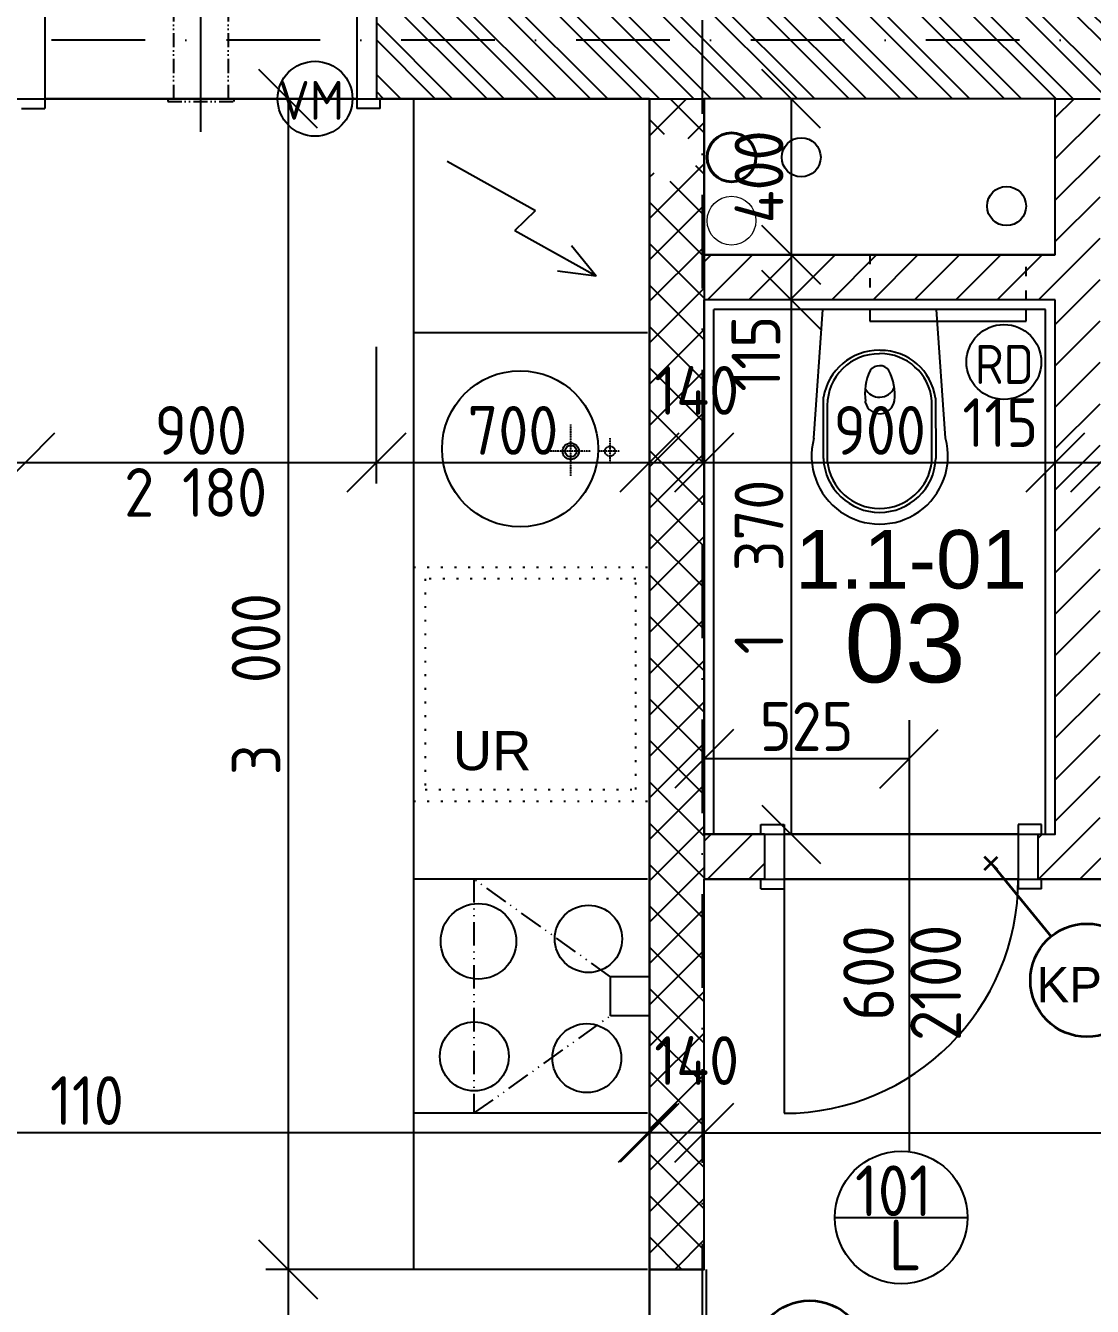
# Model space of a CAD drawing. Extents: x 4511820 to 5180432, y -1526536 to -944957.
# Drawn here: x 5030372 to 5033106, y -1328570 to -1325288 of the extents above; entities that cross this region are included whole.
import ezdxf

# ---------------------------------------------------------------- set-up
doc = ezdxf.new("R2010")
doc.units = 0
doc.header["$MEASUREMENT"] = 0
for name, pattern in [('ACAD_ISO03W100', [30, 12, -18]), ('ACAD_ISO07W100', [3.5, 0.5, -3]), ('ACAD_ISO12W100', [22, 12, -3, 0.5, -3, 0.5, -3]), ('BODKOCIARKOVANA_3', [5.6, 3, -1.3, 0, -1.3]), ('DASHED', [0.75, 0.5, -0.25])]:
    doc.linetypes.add(name, pattern=pattern)
doc.layers.get('0').update_dxf_attribs({"linetype": 'CONTINUOUS'})
doc.layers.get('Defpoints').update_dxf_attribs({"color": 61, "linetype": 'CONTINUOUS'})
for name, color, linetype in [('DVERE', 45, 'CONTINUOUS'), ('KÓTY', 4, 'CONTINUOUS'), ('MÚRY', 1, 'CONTINUOUS'), ('osi', 253, 'CONTINUOUS'), ('Plochy', 41, 'CONTINUOUS'), ('POPIS', 7, 'CONTINUOUS'), ('TENKÁ', 7, 'CONTINUOUS'), ('tzb', 153, 'CONTINUOUS'), ('ZARIADENIE1', 145, 'CONTINUOUS'), ('ZARIADOVACIE', 144, 'CONTINUOUS'), ('zz-vetr', 52, 'CONTINUOUS'), ('ŠRAFY', 82, 'CONTINUOUS')]:
    doc.layers.add(name, color=color, linetype=linetype)
for name, color, linetype, lineweight in [('preklady', 74, 'CONTINUOUS', 35), ('zz-kanal-daždová', 136, 'CONTINUOUS', 40), ('zz-kanal-splaskova', 37, 'CONTINUOUS', 18)]:
    doc.layers.add(name, color=color, linetype=linetype, lineweight=lineweight)
doc.styles.add('ARIAL', font='arial.ttf')
doc.styles.add('STYLE1', font='isocp.shx')
doc.dimstyles.new('STANDARD-50', dxfattribs={"dimtxt": 125, "dimasz": 150, "dimexe": 10, "dimexo": 200, "dimgap": 20, "dimtad": 1, "dimdsep": 46, "dimlunit": 6, "dimtxsty": 'STYLE1', "dimblk1": 'OBLIQUE', "dimblk2": 'OBLIQUE', "dimsah": 1, "dimcen": 2.5, "dimse1": 1, "dimse2": 1, "dimadec": 0, "dimazin": 0, "dimtfac": 1, "dimtmove": 1, "dimatfit": 3, "dimldrblk": 'OBLIQUE', "dimfxl": 1, "dimtolj": 1, "dimtzin": 0, "dimarcsym": 0})

# ---------------------------------------------------------------- blocks, each defined once
blk = doc.blocks.new('_OBLIQUE')
at = {"color": 0, "linetype": 'ByBlock'}
blk.add_line((-0.5, -0.5), (0.5, 0.5), dxfattribs=at)
blk = doc.blocks.new('*D23233')
at = {"layer": 'Defpoints', "color": 0}
for p in [(5032111, -1327067.5), (5032636, -1327067.5), (5032111, -1327166.5)]:
    blk.add_point(p, dxfattribs=at)
at = {"layer": 'KÓTY', "color": 0, "lineweight": -2}
blk.add_line((5032636, -1327166.5), (5032111, -1327166.5), dxfattribs=at)
at = {"layer": 'KÓTY', "color": 0, "linetype": 'ByBlock', "lineweight": -2, "xscale": 150, "yscale": 150, "zscale": 150, "rotation": 180}
blk.add_blockref('_OBLIQUE', (5032111, -1327166.5), dxfattribs=at)
at = {"layer": 'KÓTY', "color": 0, "linetype": 'ByBlock', "lineweight": -2, "xscale": 150, "yscale": 150, "zscale": 150}
blk.add_blockref('_OBLIQUE', (5032636, -1327166.5), dxfattribs=at)
at = {"layer": 'KÓTY', "color": 0, "insert": (5032373.5, -1327084), "char_height": 125, "attachment_point": 5, "style": 'STYLE1'}
blk.add_mtext('\\A1;525', dxfattribs=at)
blk = doc.blocks.new('*D23239')
at = {"layer": 'Defpoints', "color": 0}
for p in [(5032111, -1326082.7), (5033011, -1326082.7), (5033011, -1326407.5)]:
    blk.add_point(p, dxfattribs=at)
at = {"layer": 'KÓTY', "color": 0, "lineweight": -2}
blk.add_line((5032111, -1326407.5), (5033011, -1326407.5), dxfattribs=at)
at = {"layer": 'KÓTY', "color": 0, "linetype": 'ByBlock', "lineweight": -2, "xscale": 150, "yscale": 150, "zscale": 150, "rotation": 180}
blk.add_blockref('_OBLIQUE', (5032111, -1326407.5), dxfattribs=at)
at = {"layer": 'KÓTY', "color": 0, "linetype": 'ByBlock', "lineweight": -2, "xscale": 150, "yscale": 150, "zscale": 150}
blk.add_blockref('_OBLIQUE', (5033011, -1326407.5), dxfattribs=at)
at = {"layer": 'KÓTY', "color": 0, "insert": (5032561, -1326325), "char_height": 125, "attachment_point": 5, "style": 'STYLE1'}
blk.add_mtext('\\A1;900', dxfattribs=at)
blk = doc.blocks.new('*D23240')
at = {"layer": 'Defpoints', "color": 0}
for p in [(5033126, -1326407.5), (5035416, -1326407.5), (5035416, -1326407.5)]:
    blk.add_point(p, dxfattribs=at)
at = {"layer": 'KÓTY', "color": 0, "lineweight": -2}
blk.add_line((5033126, -1326407.5), (5035416, -1326407.5), dxfattribs=at)
at = {"layer": 'KÓTY', "color": 0, "linetype": 'ByBlock', "lineweight": -2, "xscale": 150, "yscale": 150, "zscale": 150, "rotation": 180}
blk.add_blockref('_OBLIQUE', (5033126, -1326407.5), dxfattribs=at)
at = {"layer": 'KÓTY', "color": 0, "linetype": 'ByBlock', "lineweight": -2, "xscale": 150, "yscale": 150, "zscale": 150}
blk.add_blockref('_OBLIQUE', (5035416, -1326407.5), dxfattribs=at)
at = {"layer": 'KÓTY', "color": 0, "insert": (5034271, -1326325), "char_height": 125, "attachment_point": 5, "style": 'STYLE1'}
blk.add_mtext('\\A1;2ﾠ290', dxfattribs=at)
blk = doc.blocks.new('*D23241')
at = {"layer": 'Defpoints', "color": 0}
for p in [(5033011, -1326407.5), (5033126, -1326407.5), (5033126, -1326407.5)]:
    blk.add_point(p, dxfattribs=at)
at = {"layer": 'KÓTY', "color": 0, "lineweight": -2}
blk.add_line((5033011, -1326407.5), (5033126, -1326407.5), dxfattribs=at)
at = {"layer": 'KÓTY', "color": 0, "linetype": 'ByBlock', "lineweight": -2, "xscale": 150, "yscale": 150, "zscale": 150, "rotation": 180}
blk.add_blockref('_OBLIQUE', (5033011, -1326407.5), dxfattribs=at)
at = {"layer": 'KÓTY', "color": 0, "linetype": 'ByBlock', "lineweight": -2, "xscale": 150, "yscale": 150, "zscale": 150}
blk.add_blockref('_OBLIQUE', (5033126, -1326407.5), dxfattribs=at)
at = {"layer": 'KÓTY', "color": 0, "insert": (5032870, -1326305), "char_height": 125, "attachment_point": 5, "style": 'STYLE1'}
blk.add_mtext('\\A1;115', dxfattribs=at)
blk = doc.blocks.new('*D23244')
at = {"layer": 'Defpoints', "color": 0}
for p in [(5031971, -1325475.2), (5031045, -1328475.2), (5031971, -1328475.2)]:
    blk.add_point(p, dxfattribs=at)
at = {"layer": 'KÓTY', "color": 0, "lineweight": -2}
blk.add_line((5031045, -1325475.2), (5031045, -1328475.2), dxfattribs=at)
at = {"layer": 'KÓTY', "color": 0, "linetype": 'ByBlock', "lineweight": -2, "xscale": 150, "yscale": 150, "zscale": 150}
for p, rotation in [((5031045, -1325475.2), 90), ((5031045, -1328475.2), 270)]:
    blk.add_blockref('_OBLIQUE', p, dxfattribs=dict(at, rotation=rotation))
at = {"layer": 'KÓTY', "color": 0, "insert": (5030962.5, -1326975.2), "char_height": 125, "attachment_point": 5, "rotation": 90, "style": 'STYLE1'}
blk.add_mtext('\\A1;3ﾠ000', dxfattribs=at)
blk = doc.blocks.new('*D23245')
at = {"layer": 'Defpoints', "color": 0}
for p in [(5031971, -1328475.2), (5031045, -1329550.2), (5031971, -1329550.2)]:
    blk.add_point(p, dxfattribs=at)
at = {"layer": 'KÓTY', "color": 0, "lineweight": -2}
blk.add_line((5031045, -1328475.2), (5031045, -1329550.2), dxfattribs=at)
at = {"layer": 'KÓTY', "color": 0, "linetype": 'ByBlock', "lineweight": -2, "xscale": 150, "yscale": 150, "zscale": 150}
for p, rotation in [((5031045, -1328475.2), 90), ((5031045, -1329550.2), 270)]:
    blk.add_blockref('_OBLIQUE', p, dxfattribs=dict(at, rotation=rotation))
at = {"layer": 'KÓTY', "color": 0, "insert": (5030962.5, -1329012.7), "char_height": 125, "attachment_point": 5, "rotation": 90, "style": 'STYLE1'}
blk.add_mtext('\\A1;1ﾠ075', dxfattribs=at)
blk = doc.blocks.new('*D23248')
at = {"layer": 'Defpoints', "color": 0}
for p in [(5031966, -1328475.2), (5028856, -1328565.2), (5031966, -1328992.5)]:
    blk.add_point(p, dxfattribs=at)
at = {"layer": 'KÓTY', "color": 0, "lineweight": -2}
blk.add_line((5028856, -1328992.5), (5031966, -1328992.5), dxfattribs=at)
at = {"layer": 'KÓTY', "color": 0, "linetype": 'ByBlock', "lineweight": -2, "xscale": 150, "yscale": 150, "zscale": 150, "rotation": 180}
blk.add_blockref('_OBLIQUE', (5028856, -1328992.5), dxfattribs=at)
at = {"layer": 'KÓTY', "color": 0, "linetype": 'ByBlock', "lineweight": -2, "xscale": 150, "yscale": 150, "zscale": 150}
blk.add_blockref('_OBLIQUE', (5031966, -1328992.5), dxfattribs=at)
at = {"layer": 'KÓTY', "color": 0, "insert": (5030411, -1328910), "char_height": 125, "attachment_point": 5, "style": 'STYLE1'}
blk.add_mtext('\\A1;3ﾠ110', dxfattribs=at)
blk = doc.blocks.new('*D23249')
at = {"layer": 'Defpoints', "color": 0}
for p in [(5035416, -1328125), (5032111, -1328475.2), (5035416, -1328475.2)]:
    blk.add_point(p, dxfattribs=at)
at = {"layer": 'KÓTY', "color": 0, "lineweight": -2}
blk.add_line((5032111, -1328125), (5035416, -1328125), dxfattribs=at)
at = {"layer": 'KÓTY', "color": 0, "linetype": 'ByBlock', "lineweight": -2, "xscale": 150, "yscale": 150, "zscale": 150, "rotation": 180}
blk.add_blockref('_OBLIQUE', (5032111, -1328125), dxfattribs=at)
at = {"layer": 'KÓTY', "color": 0, "linetype": 'ByBlock', "lineweight": -2, "xscale": 150, "yscale": 150, "zscale": 150}
blk.add_blockref('_OBLIQUE', (5035416, -1328125), dxfattribs=at)
at = {"layer": 'KÓTY', "color": 0, "insert": (5033567.5, -1328028.5), "char_height": 125, "attachment_point": 5, "style": 'STYLE1'}
blk.add_mtext('\\A1;3ﾠ305', dxfattribs=at)
blk = doc.blocks.new('*D23253')
at = {"layer": 'Defpoints', "color": 0}
for p in [(5031971, -1328125), (5031971, -1328475.2), (5032111, -1328475.2)]:
    blk.add_point(p, dxfattribs=at)
at = {"layer": 'KÓTY', "color": 0, "lineweight": -2}
blk.add_line((5032111, -1328125), (5031971, -1328125), dxfattribs=at)
at = {"layer": 'KÓTY', "color": 0, "linetype": 'ByBlock', "lineweight": -2, "xscale": 150, "yscale": 150, "zscale": 150, "rotation": 180}
blk.add_blockref('_OBLIQUE', (5031971, -1328125), dxfattribs=at)
at = {"layer": 'KÓTY', "color": 0, "linetype": 'ByBlock', "lineweight": -2, "xscale": 150, "yscale": 150, "zscale": 150}
blk.add_blockref('_OBLIQUE', (5032111, -1328125), dxfattribs=at)
at = {"layer": 'KÓTY', "color": 0, "insert": (5032091.8, -1327940), "char_height": 125, "attachment_point": 5, "style": 'STYLE1'}
blk.add_mtext('\\A1;140', dxfattribs=at)
blk = doc.blocks.new('*D23254')
at = {"layer": 'Defpoints', "color": 0}
for p in [(5028856, -1328125), (5028856, -1328475.2), (5031966, -1328475.2)]:
    blk.add_point(p, dxfattribs=at)
at = {"layer": 'KÓTY', "color": 0, "lineweight": -2}
blk.add_line((5031966, -1328125), (5028856, -1328125), dxfattribs=at)
at = {"layer": 'KÓTY', "color": 0, "linetype": 'ByBlock', "lineweight": -2, "xscale": 150, "yscale": 150, "zscale": 150, "rotation": 180}
blk.add_blockref('_OBLIQUE', (5028856, -1328125), dxfattribs=at)
at = {"layer": 'KÓTY', "color": 0, "linetype": 'ByBlock', "lineweight": -2, "xscale": 150, "yscale": 150, "zscale": 150}
blk.add_blockref('_OBLIQUE', (5031966, -1328125), dxfattribs=at)
at = {"layer": 'KÓTY', "color": 0, "insert": (5030411, -1328042.5), "char_height": 125, "attachment_point": 5, "style": 'STYLE1'}
blk.add_mtext('\\A1;3ﾠ110', dxfattribs=at)
blk = doc.blocks.new('*D23257')
at = {"layer": 'Defpoints', "color": 0}
for p in [(5032111, -1325875.2), (5032111, -1325990.2), (5032334, -1325990.2)]:
    blk.add_point(p, dxfattribs=at)
at = {"layer": 'KÓTY', "color": 0, "lineweight": -2}
blk.add_line((5032334, -1325875.2), (5032334, -1325990.2), dxfattribs=at)
at = {"layer": 'KÓTY', "color": 0, "linetype": 'ByBlock', "lineweight": -2, "xscale": 150, "yscale": 150, "zscale": 150}
for p, rotation in [((5032334, -1325875.2), 90), ((5032334, -1325990.2), 270)]:
    blk.add_blockref('_OBLIQUE', p, dxfattribs=dict(at, rotation=rotation))
at = {"layer": 'KÓTY', "color": 0, "insert": (5032243.5, -1326128.5), "char_height": 125, "attachment_point": 5, "rotation": 90, "style": 'STYLE1'}
blk.add_mtext('\\A1;115', dxfattribs=at)
blk = doc.blocks.new('*D23258')
at = {"layer": 'Defpoints', "color": 0}
for p in [(5032111, -1325475.2), (5032111, -1325875.2), (5032334, -1325875.2)]:
    blk.add_point(p, dxfattribs=at)
at = {"layer": 'KÓTY', "color": 0, "lineweight": -2}
blk.add_line((5032334, -1325475.2), (5032334, -1325875.2), dxfattribs=at)
at = {"layer": 'KÓTY', "color": 0, "linetype": 'ByBlock', "lineweight": -2, "xscale": 150, "yscale": 150, "zscale": 150}
for p, rotation in [((5032334, -1325475.2), 90), ((5032334, -1325875.2), 270)]:
    blk.add_blockref('_OBLIQUE', p, dxfattribs=dict(at, rotation=rotation))
at = {"layer": 'KÓTY', "color": 0, "insert": (5032251.5, -1325675.2), "char_height": 125, "attachment_point": 5, "rotation": 90, "style": 'STYLE1'}
blk.add_mtext('\\A1;400', dxfattribs=at)
blk = doc.blocks.new('*D23259')
at = {"layer": 'Defpoints', "color": 0}
for p in [(5032111, -1325990.2), (5032111, -1327360.2), (5032334, -1327360.2)]:
    blk.add_point(p, dxfattribs=at)
at = {"layer": 'KÓTY', "color": 0, "lineweight": -2}
blk.add_line((5032334, -1325990.2), (5032334, -1327360.2), dxfattribs=at)
at = {"layer": 'KÓTY', "color": 0, "linetype": 'ByBlock', "lineweight": -2, "xscale": 150, "yscale": 150, "zscale": 150}
for p, rotation in [((5032334, -1325990.2), 90), ((5032334, -1327360.2), 270)]:
    blk.add_blockref('_OBLIQUE', p, dxfattribs=dict(at, rotation=rotation))
at = {"layer": 'KÓTY', "color": 0, "insert": (5032251.5, -1326675.2), "char_height": 125, "attachment_point": 5, "rotation": 90, "style": 'STYLE1'}
blk.add_mtext('\\A1;1ﾠ370', dxfattribs=at)
blk = doc.blocks.new('*D23263')
at = {"layer": 'Defpoints', "color": 0}
for p in [(5030371, -1325325.2), (5028856, -1325475.2), (5030371, -1326407.5)]:
    blk.add_point(p, dxfattribs=at)
at = {"layer": 'KÓTY', "color": 0, "lineweight": -2}
blk.add_line((5028856, -1326407.5), (5030371, -1326407.5), dxfattribs=at)
at = {"layer": 'KÓTY', "color": 0, "linetype": 'ByBlock', "lineweight": -2, "xscale": 150, "yscale": 150, "zscale": 150, "rotation": 180}
blk.add_blockref('_OBLIQUE', (5028856, -1326407.5), dxfattribs=at)
at = {"layer": 'KÓTY', "color": 0, "linetype": 'ByBlock', "lineweight": -2, "xscale": 150, "yscale": 150, "zscale": 150}
blk.add_blockref('_OBLIQUE', (5030371, -1326407.5), dxfattribs=at)
at = {"layer": 'KÓTY', "color": 0, "insert": (5029613.5, -1326325), "char_height": 125, "attachment_point": 5, "style": 'STYLE1'}
blk.add_mtext('\\A1;1ﾠ515', dxfattribs=at)
blk = doc.blocks.new('*D23264')
at = {"layer": 'Defpoints', "color": 0}
for p in [(5030371, -1325325.2), (5031271, -1325325.2), (5031271, -1326407.5)]:
    blk.add_point(p, dxfattribs=at)
at = {"layer": 'KÓTY', "color": 0, "lineweight": -2}
blk.add_line((5030371, -1326407.5), (5031271, -1326407.5), dxfattribs=at)
at = {"layer": 'KÓTY', "color": 0, "linetype": 'ByBlock', "lineweight": -2, "xscale": 150, "yscale": 150, "zscale": 150, "rotation": 180}
blk.add_blockref('_OBLIQUE', (5030371, -1326407.5), dxfattribs=at)
at = {"layer": 'KÓTY', "color": 0, "linetype": 'ByBlock', "lineweight": -2, "xscale": 150, "yscale": 150, "zscale": 150}
blk.add_blockref('_OBLIQUE', (5031271, -1326407.5), dxfattribs=at)
at = {"layer": 'KÓTY', "color": 0, "insert": (5030821, -1326325), "char_height": 125, "attachment_point": 5, "style": 'STYLE1'}
blk.add_mtext('\\A1;900', dxfattribs=at)
blk = doc.blocks.new('*D23265')
at = {"layer": 'Defpoints', "color": 0}
for p in [(5031271, -1325325.2), (5031971, -1325475.2), (5031971, -1326407.5)]:
    blk.add_point(p, dxfattribs=at)
at = {"layer": 'KÓTY', "color": 0, "lineweight": -2}
blk.add_line((5031271, -1326407.5), (5031971, -1326407.5), dxfattribs=at)
at = {"layer": 'KÓTY', "color": 0, "linetype": 'ByBlock', "lineweight": -2, "xscale": 150, "yscale": 150, "zscale": 150, "rotation": 180}
blk.add_blockref('_OBLIQUE', (5031271, -1326407.5), dxfattribs=at)
at = {"layer": 'KÓTY', "color": 0, "linetype": 'ByBlock', "lineweight": -2, "xscale": 150, "yscale": 150, "zscale": 150}
blk.add_blockref('_OBLIQUE', (5031971, -1326407.5), dxfattribs=at)
at = {"layer": 'KÓTY', "color": 0, "insert": (5031621, -1326325), "char_height": 125, "attachment_point": 5, "style": 'STYLE1'}
blk.add_mtext('\\A1;700', dxfattribs=at)
blk = doc.blocks.new('*D23266')
at = {"layer": 'Defpoints', "color": 0}
for p in [(5031971, -1326407.5), (5032111, -1326407.5), (5032111, -1326407.5)]:
    blk.add_point(p, dxfattribs=at)
at = {"layer": 'KÓTY', "color": 0, "lineweight": -2}
blk.add_line((5031971, -1326407.5), (5032111, -1326407.5), dxfattribs=at)
at = {"layer": 'KÓTY', "color": 0, "linetype": 'ByBlock', "lineweight": -2, "xscale": 150, "yscale": 150, "zscale": 150, "rotation": 180}
blk.add_blockref('_OBLIQUE', (5031971, -1326407.5), dxfattribs=at)
at = {"layer": 'KÓTY', "color": 0, "linetype": 'ByBlock', "lineweight": -2, "xscale": 150, "yscale": 150, "zscale": 150}
blk.add_blockref('_OBLIQUE', (5032111, -1326407.5), dxfattribs=at)
at = {"layer": 'KÓTY', "color": 0, "insert": (5032091.8, -1326222.5), "char_height": 125, "attachment_point": 5, "style": 'STYLE1'}
blk.add_mtext('\\A1;140', dxfattribs=at)

msp = doc.modelspace()

# ---------------------------------------------------------------- hatches: boundary and pattern name
at = {"layer": 'ŠRAFY'}
h = msp.add_hatch(dxfattribs=at)
h.set_pattern_fill('ANSI32', color=256, scale=250, angle=90)
h.paths.add_polyline_path([(5035341, -1325175.191), (5035226, -1325175.191), (5033376, -1325175.191), (5033211, -1325175.191), (5031271, -1325175.191), (5031271, -1325475.191), (5031971, -1325475.191), (5032111, -1325475.191), (5033011, -1325475.191), (5033126, -1325475.191), (5035416, -1325475.191), (5035581, -1325475.191), (5036516, -1325475.191), (5036516, -1325175.191), (5036356, -1325175.191), (5036241, -1325175.191)])
at = {"layer": 'ŠRAFY', "ltscale": 0.25}
h = msp.add_hatch(dxfattribs=at)
h.set_pattern_fill('ANSI37', color=256, scale=600, style=0)
h.set_pattern_definition([(45, (-3027222.4, 280820.68), (-53.0330086, 53.0330086), []), (135, (-3027222.4, 280820.68), (-53.0330086, -53.0330086), [])])
h.paths.add_polyline_path([(5031971, -1327725.191), (5031971, -1327825.191), (5031971, -1328475.191), (5032111, -1328475.191), (5032111, -1327475.191), (5032111, -1327360.191), (5032111, -1325990.191), (5032111, -1325875.191), (5032111, -1325475.191), (5031971, -1325475.191), (5031971, -1325607.691, -0.8672954), (5032093.5, -1325625.191, -0.8672954), (5031971, -1325642.691)])
h.paths.add_polyline_path([(5031954.201, -1327815), (5032229.299, -1327815), (5032229.299, -1328065), (5031954.201, -1328065)], flags=9)
h = msp.add_hatch(dxfattribs=at)
h.set_pattern_fill('ANSI31', color=256, scale=600, style=0)
h.set_pattern_definition([(45, (515270.5, 128041), (-53.0330086, 53.0330086), [])])
h.paths.add_polyline_path([(5032111, -1327475.191), (5032266, -1327475.191), (5032266, -1327360.191), (5032111, -1327360.191)])
h.paths.add_polyline_path([(5032111, -1325990.191), (5033011, -1325990.191), (5033011, -1327360.191), (5032966, -1327360.191), (5032966, -1327475.191), (5033716, -1327475.191), (5033716, -1327360.191), (5033126, -1327360.191), (5033126, -1325475.191), (5033011, -1325475.191), (5033011, -1325875.191), (5032111, -1325875.191)])

# ---------------------------------------------------------------- linework, layer by layer
at = {"layer": 'DVERE', "ltscale": 0.25}
for p, q in [((5030821, -1325559.691), (5030821, -1324157.035)), ((5030421, -1325150.191), (5030421, -1325500.191)), ((5031221, -1325150.191), (5031221, -1325500.191)), ((5031221, -1325475.191), (5030421, -1325475.191)), ((5031281, -1325500.191), (5031281, -1325475.191)), ((5030361, -1325500.191), (5030421, -1325500.191)), ((5031281, -1325500.191), (5031221, -1325500.191)), ((5032636, -1327067.535), (5032636, -1328172.191)), ((5032256, -1327335.191), (5032316, -1327335.191)), ((5032256, -1327360.191), (5032256, -1327335.191)), ((5032316, -1327335.191), (5032316, -1327500.191)), ((5032976, -1327335.191), (5032916, -1327335.191)), ((5032916, -1327335.191), (5032916, -1327500.191)), ((5032976, -1327360.191), (5032976, -1327335.191)), ((5032916, -1327360.191), (5032316, -1327360.191)), ((5032256, -1327500.191), (5032256, -1327475.191)), ((5032916, -1327475.191), (5032316, -1327475.191)), ((5032316, -1327475.191), (5032316, -1328075.191)), ((5032976, -1327500.191), (5032976, -1327475.191)), ((5032256, -1327500.191), (5032316, -1327500.191)), ((5032976, -1327500.191), (5032916, -1327500.191)), ((5032446, -1328342.191), (5032786, -1328342.191))]:
    msp.add_line(p, q, dxfattribs=at)
msp.add_circle((5032616, -1328342.191), 170, dxfattribs=at)
msp.add_arc((5032316, -1327475.191), 600, 270, 0, dxfattribs=at)
at = {"layer": 'KÓTY'}
for p, q in [((5031271, -1326460.903), (5031271, -1326110.903)), ((5031380, -1328475.191), (5030987.5, -1328475.191))]:
    msp.add_line(p, q, dxfattribs=at)
at = {"layer": 'MÚRY', "ltscale": 0.25}
for p, q in [((5031271, -1325175.191), (5031271, -1325475.191)), ((5031971, -1328475.191), (5031971, -1325475.191)), ((5033011, -1325475.191), (5032111, -1325475.191)), ((5033011, -1325475.191), (5032111, -1325475.191)), ((5032111, -1325875.191), (5032111, -1325475.191)), ((5033011, -1325875.191), (5033011, -1325475.191)), ((5033011, -1325875.191), (5033011, -1325475.191)), ((5032111, -1325875.191), (5033011, -1325875.191)), ((5032111, -1325875.191), (5033011, -1325875.191)), ((5033011, -1325875.191), (5032111, -1325875.191)), ((5032111, -1327360.191), (5032111, -1325990.191)), ((5033011, -1325990.191), (5032111, -1325990.191)), ((5033011, -1327360.191), (5033011, -1325990.191)), ((5032266, -1327360.191), (5032111, -1327360.191)), ((5032266, -1327360.191), (5032266, -1327475.191)), ((5032966, -1327360.191), (5032966, -1327475.191)), ((5032966, -1327360.191), (5033011, -1327360.191)), ((5032111, -1328475.191), (5032111, -1327475.191)), ((5032266, -1327475.191), (5032111, -1327475.191)), ((5033716, -1327475.191), (5032966, -1327475.191))]:
    msp.add_line(p, q, dxfattribs=at)
at = {"layer": 'MÚRY'}
for p, q in [((5031971, -1325475.191), (5031271, -1325475.191)), ((5032111, -1325475.191), (5032111, -1325875.191)), ((5032111, -1325475.191), (5032111, -1325875.191)), ((5032111, -1328475.191), (5031971, -1328475.191))]:
    msp.add_line(p, q, dxfattribs=at)
at = {"layer": 'osi', "linetype": 'BODKOCIARKOVANA_3', "ltscale": 80}
for p, q in [((5032106, -1310038), (5032106, -1347555.191)), ((5041881, -1325325.191), (4978211, -1325325.191))]:
    msp.add_line(p, q, dxfattribs=at)
at = {"layer": 'Plochy'}
for points in [[(5027621, -1331595.191), (5027621, -1328565.191), (5028856, -1328565.191), (5028856, -1325475.191), (5031971, -1325475.191), (5031971, -1331595.191)], [(5033011, -1325990.191), (5032111, -1325990.191), (5032111, -1327360.191), (5033011, -1327360.191)], [(5032111, -1331595.191), (5032111, -1329550.191), (5031971, -1329550.191), (5031971, -1328475.191), (5032111, -1328475.191), (5032111, -1327475.191), (5035416, -1327475.191), (5035416, -1331595.191), (5033531, -1331595.191), (5033531, -1329710.191), (5034166, -1329710.191), (5034166, -1329595.191), (5033416, -1329595.191), (5033416, -1331595.191)]]:
    msp.add_lwpolyline(points, close=True, dxfattribs=at)
at = {"layer": 'preklady'}
for p, q in [((5032829.765, -1327450.999), (5032862.999, -1327417.765)), ((5032863, -1327451), (5032829.766, -1327417.766)), ((5032846.382, -1327434.382), (5033000.109, -1327622.026))]:
    msp.add_line(p, q, dxfattribs=at)
at = {"layer": 'preklady', "ltscale": 0.25}
for centre in [(5033092, -1327734.191), (5032381.5, -1328700.191)]:
    msp.add_circle(centre, 145, dxfattribs=at)
at = {"layer": 'TENKÁ'}
for p, q in [((5031971, -1325475.191), (5032111, -1325475.191)), ((5033011, -1325475.191), (5033126, -1325475.191)), ((5032111, -1325875.191), (5032111, -1325990.191)), ((5032111, -1327360.191), (5032111, -1327475.191))]:
    msp.add_line(p, q, dxfattribs=at)
at = {"layer": 'TENKÁ', "ltscale": 0.25}
for p, q in [((5032986, -1326015.191), (5032136, -1326015.191)), ((5032136, -1327360.191), (5032136, -1326015.191)), ((5032986, -1327360.191), (5032986, -1326015.191))]:
    msp.add_line(p, q, dxfattribs=at)
at = {"layer": 'TENKÁ', "linetype": 'ACAD_ISO12W100', "ltscale": 10}
for p, q in [((5031971, -1328475.191), (5031971, -1329550.191)), ((5032116, -1328475.191), (5032116, -1329550.191))]:
    msp.add_line(p, q, dxfattribs=at)
at = {"layer": 'tzb', "linetype": 'ACAD_ISO03W100', "ltscale": 2}
for p, q in [((5032536, -1325875.191), (5032536, -1325990.191)), ((5032936, -1325990.191), (5032936, -1325875.191))]:
    msp.add_line(p, q, dxfattribs=at)
at = {"layer": 'tzb'}
for p, q in [((5032536, -1326015.191), (5032536, -1326045.191)), ((5032936, -1326045.191), (5032936, -1326015.191)), ((5032536, -1326045.191), (5032936, -1326045.191))]:
    msp.add_line(p, q, dxfattribs=at)
msp.add_circle((5032879.112, -1326149.623), 96, dxfattribs=at)
at = {"layer": 'ZARIADENIE1', "color": 8, "ltscale": 0.25}
for p, q in [((5031366, -1325475.191), (5031366, -1327280.191)), ((5031966, -1326075.191), (5031366, -1326075.191)), ((5031366, -1327280.191), (5031366, -1328475.191)), ((5031966, -1327475.191), (5031366, -1327475.191)), ((5031966, -1327475.191), (5031366, -1327475.191)), ((5031966, -1327475.191), (5031366, -1327475.191)), ((5031871, -1327825.191), (5031871, -1327725.191)), ((5031971, -1327725.191), (5031871, -1327725.191)), ((5031971, -1327825.191), (5031871, -1327825.191)), ((5031966, -1328075.191), (5031366, -1328075.191)), ((5031966, -1328075.191), (5031366, -1328075.191)), ((5031966, -1328475.191), (5031366, -1328475.191))]:
    msp.add_line(p, q, dxfattribs=at)
at = {"layer": 'ZARIADENIE1', "color": 8}
for p, q in [((5031452.488, -1325635.339), (5031678.814, -1325761.266)), ((5031625.943, -1325813.099), (5031678.814, -1325761.266)), ((5031625.943, -1325813.099), (5031833.918, -1325928.816)), ((5031770.64, -1325851.266), (5031833.918, -1325928.816)), ((5031734.661, -1325915.931), (5031833.918, -1325928.816))]:
    msp.add_line(p, q, dxfattribs=at)
at = {"layer": 'ZARIADENIE1', "color": 8, "linetype": 'DASHED'}
for p, q in [((5031769.231, -1326441.152), (5031769.231, -1326309.699)), ((5031869.654, -1326411.028), (5031869.654, -1326345.301)), ((5031819.896, -1326378.164), (5031710.351, -1326378.164)), ((5031894.301, -1326378.164), (5031842.268, -1326378.164))]:
    msp.add_line(p, q, dxfattribs=at)
at = {"layer": 'ZARIADENIE1', "color": 8, "linetype": 'ACAD_ISO07W100', "ltscale": 10}
for p, q in [((5031366, -1326675.191), (5031966, -1326675.191)), ((5031366, -1327275.191), (5031966, -1327275.191))]:
    msp.add_line(p, q, dxfattribs=at)
at = {"layer": 'ZARIADENIE1', "color": 8, "linetype": 'ACAD_ISO12W100', "ltscale": 5}
for p, q in [((5031871, -1327725.191), (5031521, -1327475.191)), ((5031521, -1327475.191), (5031521, -1328075.191)), ((5031521, -1328075.191), (5031871, -1327825.191))]:
    msp.add_line(p, q, dxfattribs=at)
at = {"layer": 'ZARIADENIE1', "color": 8, "linetype": 'ACAD_ISO07W100', "ltscale": 10}
msp.add_lwpolyline([(5031936, -1326705.191), (5031396, -1326705.191), (5031396, -1327245.191), (5031936, -1327245.191)], close=True, dxfattribs=at)
at = {"layer": 'ZARIADENIE1', "color": 8, "ltscale": 0.25}
for centre, radius in [((5031639.088, -1326372.316), 200), ((5031532.446, -1327634.389), 96.805), ((5031814.443, -1327628.067), 86.283), ((5031521.924, -1327929.348), 88.387), ((5031810.235, -1327933.742), 88.387)]:
    msp.add_circle(centre, radius, dxfattribs=at)
at = {"layer": 'ZARIADENIE1', "color": 8, "linetype": 'Continuous'}
for centre, radius in [((5031768.964, -1326378.437), 20.877), ((5031769.231, -1326378.164), 14.781)]:
    msp.add_circle(centre, radius, dxfattribs=at)
at = {"layer": 'ZARIADENIE1', "color": 8, "linetype": 'DASHED'}
msp.add_circle((5031869.654, -1326378.478), 12.931, dxfattribs=at)
at = {"layer": 'ZARIADOVACIE'}
for p, q in [((5032392.187, -1326345.19), (5032415.263, -1326015.191)), ((5032729.813, -1326345.19), (5032706.737, -1326015.191)), ((5032416.782, -1326397.481), (5032416.782, -1326240.072)), ((5032426.637, -1326260.834), (5032426.637, -1326403.655)), ((5032694.647, -1326403.655), (5032694.647, -1326248.994)), ((5032703.545, -1326242.326), (5032704.671, -1326397.481))]:
    msp.add_line(p, q, dxfattribs=at)
at = {"layer": 'ZARIADOVACIE', "linetype": 'Continuous'}
for p, q in [((5032562.699, -1326120.071), (5032559.882, -1326119.508)), ((5032561, -1326128.16), (5032560.104, -1326128.981)), ((5032524.436, -1326254.189), (5032524.274, -1326250.479))]:
    msp.add_line(p, q, dxfattribs=at)
for centre, radius, start, end in [((5032559.563, -1326264.335), 144.828, 89.874094, 170.355814), ((5032558.52, -1326260.855), 131.883, 89.311779, 179.990871), ((5032561.931, -1326261.457), 133.3, 5.364578, 90.399907), ((5032564.052, -1326260.772), 140.707, 7.532963, 90.550993), ((5032661.113, -1326231.1), 138.205, 154.477977, 188.060779), ((5032560.504, -1326188.899), 29.701, 36.344037, 144.266205), ((5032465.226, -1326233.109), 134.275, 353.23165, 27.408649), ((5032560.432, -1326198.789), 41.261, 206.767028, 336.409044), ((5032561, -1326244.504), 37.825, 194.836199, 353.274318), ((5032561, -1326390.423), 174.768, 165.000166, 15.000097), ((5032560.727, -1326391.107), 144.085, 182.535471, 357.464529), ((5032560.642, -1326390.547), 134.645, 185.586614, 354.413386)]:
    msp.add_arc(centre, radius, start, end, dxfattribs=at)
at = {"layer": 'zz-kanal-daždová'}
msp.add_circle((5032181, -1325625.191), 62.5, dxfattribs=at)
at = {"layer": 'zz-kanal-splaskova'}
msp.add_circle((5032181, -1325787.691), 62.5, dxfattribs=at)
at = {"layer": 'zz-vetr', "linetype": 'ACAD_ISO12W100', "lineweight": -2, "ltscale": 3}
for p, q in [((5030751, -1325175.191), (5030751, -1325475.191)), ((5030891, -1325175.191), (5030891, -1325475.191))]:
    msp.add_line(p, q, dxfattribs=at)
msp.add_lwpolyline([(5030906, -1325482.191), (5030906, -1325475.191), (5030736, -1325475.191), (5030736, -1325482.191)], close=True, dxfattribs=at)
at = {"layer": 'zz-vetr'}
for centre, radius in [((5031113.654, -1325475.191), 96), ((5032359.705, -1325625.191), 50), ((5032886, -1325750.191), 50)]:
    msp.add_circle(centre, radius, dxfattribs=at)

# ---------------------------------------------------------------- texts
at = {"layer": 'DVERE', "style": 'STYLE1'}
for s, p in [('101', (5032497.47, -1328338.691)), ('L', (5032584.47, -1328477.328))]:
    msp.add_text(s, height=130, dxfattribs=at).set_placement(p)
at = {"layer": 'KÓTY', "insert": (5030807.688, -1326483.957), "char_height": 125, "attachment_point": 5, "style": 'STYLE1'}
msp.add_mtext('\\A1;2 180', dxfattribs=at)
at = {"layer": 'POPIS', "lineweight": 40, "ltscale": 0.25, "style": 'ARIAL'}
for s, height, p in [('1.1-01', 150, (5032344.269, -1326730.27)), ('03', 200, (5032470.311, -1326970.77)), ('03', 200, (5032470.311, -1326970.77))]:
    msp.add_text(s, height=height, dxfattribs=at).set_placement(p)
at = {"layer": 'preklady', "linetype": 'Continuous', "lineweight": 20, "style": 'ARIAL'}
msp.add_text('KP.2', height=90, dxfattribs=at).set_placement((5032962.736, -1327790.448))
at = {"layer": 'TENKÁ', "linetype": 'Continuous', "style": 'STYLE1'}
for s, p in [('600', (5032597.417, -1327838.106)), ('2100', (5032769.524, -1327889.88))]:
    msp.add_text(s, height=130, rotation=90, dxfattribs=at).set_placement(p)
at = {"layer": 'tzb', "style": 'STYLE1'}
msp.add_text('RD', height=100, dxfattribs=at).set_placement((5032804.484, -1326205.822))
at = {"layer": 'ZARIADENIE1', "color": 8, "linetype": 'ACAD_ISO07W100', "ltscale": 10, "style": 'ARIAL'}
msp.add_text('UR', height=100, dxfattribs=at).set_placement((5031466.429, -1327195.799))
at = {"layer": 'zz-vetr', "style": 'STYLE1'}
msp.add_text('VM', height=100, dxfattribs=at).set_placement((5031019.347, -1325529.204))

# ---------------------------------------------------------------- dimensions: what is measured, and where the dimension line sits
at = {"layer": 'KÓTY'}
for base, p1, p2, picture, middle in [((5030371, -1326407.5), (5028856, -1325475.191), (5030371, -1325325.191), '*D23263', (5029613.5, -1326324.957)), ((5031271, -1326407.5), (5030371, -1325325.191), (5031271, -1325325.191), '*D23264', (5030821, -1326325)), ((5031971, -1326407.5), (5031271, -1325325.191), (5031971, -1325475.191), '*D23265', (5031621, -1326325)), ((5033011, -1326407.5), (5032111, -1326082.691), (5033011, -1326082.691), '*D23239', (5032561, -1326325)), ((5032111, -1326407.5), (5031971, -1326407.5), (5032111, -1326407.5), '*D23266', (5032091.75, -1326222.5)), ((5035416, -1326407.5), (5033126, -1326407.5), (5035416, -1326407.5), '*D23240', (5034271, -1326324.957)), ((5032111, -1327166.5), (5032636, -1327067.535), (5032111, -1327067.535), '*D23233', (5032373.5, -1327084)), ((5031971, -1328125), (5032111, -1328475.191), (5031971, -1328475.191), '*D23253', (5032091.75, -1327940)), ((5028856, -1328125), (5031966, -1328475.191), (5028856, -1328475.191), '*D23254', (5030411, -1328042.457)), ((5031966, -1328992.5), (5028856, -1328565.191), (5031966, -1328475.191), '*D23248', (5030411, -1328909.957))]:
    dim = msp.add_linear_dim(base=base, p1=p1, p2=p2, dimstyle='STANDARD-50', dxfattribs=at)
    dim.commit()
    dim.dimension.update_dxf_attribs({"geometry": picture, "text_midpoint": middle})
for base, p1, p2, picture, middle in [((5031045, -1328475.191), (5031971, -1325475.191), (5031971, -1328475.191), '*D23244', (5030962.457, -1326975.191)), ((5032334, -1325875.191), (5032111, -1325475.191), (5032111, -1325875.191), '*D23258', (5032251.5, -1325675.191)), ((5032334, -1327360.191), (5032111, -1325990.191), (5032111, -1327360.191), '*D23259', (5032251.457, -1326675.191)), ((5031045, -1329550.191), (5031971, -1328475.191), (5031971, -1329550.191), '*D23245', (5030962.457, -1329012.691))]:
    dim = msp.add_linear_dim(base=base, p1=p1, p2=p2, angle=90, dimstyle='STANDARD-50', dxfattribs=at)
    dim.commit()
    dim.dimension.update_dxf_attribs({"geometry": picture, "text_midpoint": middle})
dim = msp.add_linear_dim(base=(5032334, -1325990.191), p1=(5032111, -1325875.191), p2=(5032111, -1325990.191), angle=90, dimstyle='STANDARD-50', dxfattribs=at)
dim.commit()
dim.dimension.update_dxf_attribs({"geometry": '*D23257', "text_midpoint": (5032326, -1326128.5), "dimtype": 160})
for base, p1, p2, picture, middle in [((5033126, -1326407.5), (5033011, -1326407.5), (5033126, -1326407.5), '*D23241', (5032870, -1326387.5)), ((5035416, -1328125), (5032111, -1328475.191), (5035416, -1328475.191), '*D23249', (5033567.5, -1328111))]:
    dim = msp.add_linear_dim(base=base, p1=p1, p2=p2, dimstyle='STANDARD-50', dxfattribs=at)
    dim.commit()
    dim.dimension.update_dxf_attribs({"geometry": picture, "text_midpoint": middle, "dimtype": 160})

doc.saveas('drawing.dxf')
